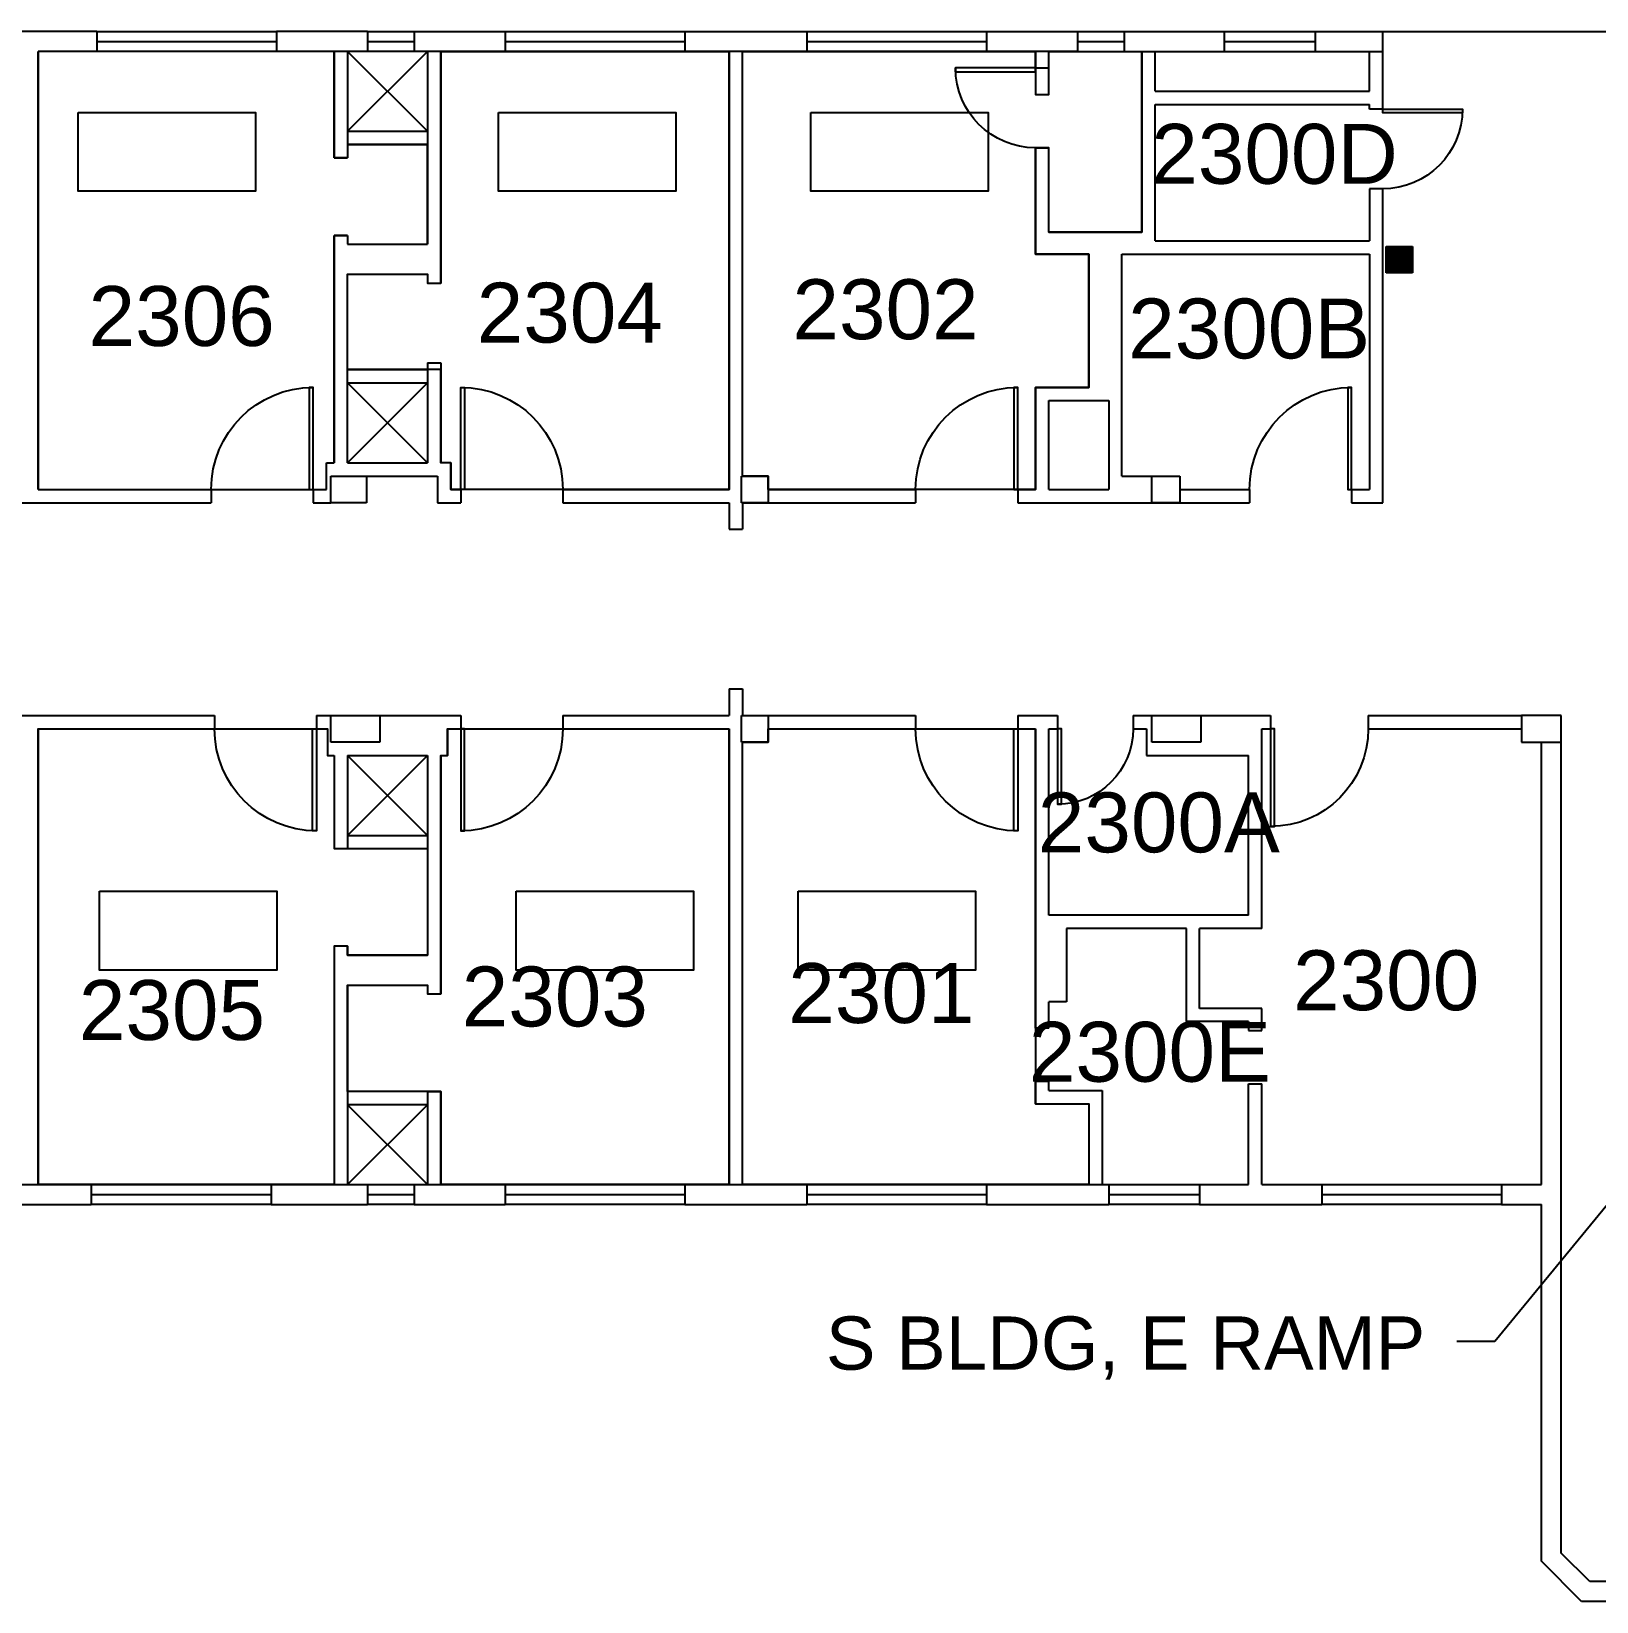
# Model space of a CAD drawing. Header units: inches. Extents: x -281 to 5521, y -151 to 3105.
# Drawn here: x 2187 to 2892, y 120 to 828 of the extents above; entities that cross this region are included whole.
import ezdxf

# ---------------------------------------------------------------- set-up
doc = ezdxf.new("R2010")
doc.units = ezdxf.units.IN
doc.header["$LTSCALE"] = 48
doc.header["$MEASUREMENT"] = 0
doc.layers.get('0').update_dxf_attribs({"linetype": 'CONTINUOUS'})
for name, color, linetype in [('A-ANNO-RNUM', 4, 'CONTINUOUS'), ('A-ANNO-TEXT-IDEN', 4, 'CONTINUOUS'), ('A-DOOR', 2, 'CONTINUOUS'), ('A-FLOR-PFIX', 2, 'CONTINUOUS'), ('A-GLAZ', 2, 'CONTINUOUS'), ('A-GLAZ-SILL', 1, 'CONTINUOUS'), ('A-WALL-FULL', 6, 'CONTINUOUS'), ('S-COLS', 5, 'CONTINUOUS'), ('X-MEDGAS', 5, 'CONTINUOUS')]:
    doc.layers.add(name, color=color, linetype=linetype)
doc.styles.add('ARIAL', font='arial.ttf')
doc.styles.get("Standard").update_dxf_attribs({"font": 'SIMPLEX.SHX'})
doc.dimstyles.new('DIM1-4', dxfattribs={"dimscale": 48, "dimtxt": 0.09375, "dimasz": 0.125, "dimexe": 0.125, "dimexo": 0.09375, "dimgap": 0.046875, "dimtad": 1, "dimdec": 4, "dimzin": 7, "dimdsep": 46, "dimlunit": 4, "dimtxsty": 'Standard', "dimblk": 'TICK', "dimcen": 2.25, "dimdle": 1.5, "dimadec": 0, "dimazin": 0, "dimtfac": 1, "dimtdec": 4, "dimtix": 1, "dimtofl": 0, "dimtmove": 2, "dimatfit": 3, "dimldrblk": 'TICK', "dimfxl": 1, "dimtolj": 1, "dimtzin": 0, "dimarcsym": 0})

# ---------------------------------------------------------------- blocks, each defined once
blk = doc.blocks.new('FIREPULL')
at = {"layer": 'X-MEDGAS'}
for p, q in [((-5.91, 0), (-5.91, 11.81)), ((-5.91, 11.81), (5.91, 11.81)), ((-5.9, 0), (-5.9, 11.81)), ((-5.87, 0), (-5.87, 11.81)), ((-5.84, 0), (-5.84, 11.81)), ((-5.81, 0), (-5.81, 11.81)), ((-5.78, 0), (-5.78, 11.81)), ((-5.75, 0), (-5.75, 11.81)), ((-5.72, 0), (-5.72, 11.81)), ((-5.69, 0), (-5.69, 11.81)), ((-5.65, 0), (-5.65, 11.81)), ((-5.62, 0), (-5.62, 11.81)), ((-5.59, 0), (-5.59, 11.81)), ((-5.56, 0), (-5.56, 11.81)), ((-5.53, 0), (-5.53, 11.81)), ((-5.5, 0), (-5.5, 11.81)), ((-5.47, 0), (-5.47, 11.81)), ((-5.44, 0), (-5.44, 11.81)), ((-5.4, 0), (-5.4, 11.81)), ((-5.37, 0), (-5.37, 11.81)), ((-5.34, 0), (-5.34, 11.81)), ((-5.31, 0), (-5.31, 11.81)), ((-5.28, 0), (-5.28, 11.81)), ((-5.25, 0), (-5.25, 11.81)), ((-5.22, 0), (-5.22, 11.81)), ((-5.19, 0), (-5.19, 11.81)), ((-5.15, 0), (-5.15, 11.81)), ((-5.12, 0), (-5.12, 11.81)), ((-5.09, 0), (-5.09, 11.81)), ((-5.06, 0), (-5.06, 11.81)), ((-5.03, 0), (-5.03, 11.81)), ((-5, 0), (-5, 11.81)), ((-4.97, 0), (-4.97, 11.81)), ((-4.94, 0), (-4.94, 11.81)), ((-4.9, 0), (-4.9, 11.81)), ((-4.87, 0), (-4.87, 11.81)), ((-4.84, 0), (-4.84, 11.81)), ((-4.81, 0), (-4.81, 11.81)), ((-4.78, 0), (-4.78, 11.81)), ((-4.75, 0), (-4.75, 11.81)), ((-4.72, 0), (-4.72, 11.81)), ((-4.69, 0), (-4.69, 11.81)), ((-4.65, 0), (-4.65, 11.81)), ((-4.62, 0), (-4.62, 11.81)), ((-4.59, 0), (-4.59, 11.81)), ((-4.56, 0), (-4.56, 11.81)), ((-4.53, 0), (-4.53, 11.81)), ((-4.5, 0), (-4.5, 11.81)), ((-4.47, 0), (-4.47, 11.81)), ((-4.44, 0), (-4.44, 11.81)), ((-4.4, 0), (-4.4, 11.81)), ((-4.37, 0), (-4.37, 11.81)), ((-4.34, 0), (-4.34, 11.81)), ((-4.31, 0), (-4.31, 11.81)), ((-4.28, 0), (-4.28, 11.81)), ((-4.25, 0), (-4.25, 11.81)), ((-4.22, 0), (-4.22, 11.81)), ((-4.19, 0), (-4.19, 11.81)), ((-4.15, 0), (-4.15, 11.81)), ((-4.12, 0), (-4.12, 11.81)), ((-4.09, 0), (-4.09, 11.81)), ((-4.06, 0), (-4.06, 11.81)), ((-4.03, 0), (-4.03, 11.81)), ((-4, 0), (-4, 11.81)), ((-3.97, 0), (-3.97, 11.81)), ((-3.94, 0), (-3.94, 11.81)), ((-3.9, 0), (-3.9, 11.81)), ((-3.87, 0), (-3.87, 11.81)), ((-3.84, 0), (-3.84, 11.81)), ((-3.81, 0), (-3.81, 11.81)), ((-3.78, 0), (-3.78, 11.81)), ((-3.75, 0), (-3.75, 11.81)), ((-3.72, 0), (-3.72, 11.81)), ((-3.69, 0), (-3.69, 11.81)), ((-3.65, 0), (-3.65, 11.81)), ((-3.62, 0), (-3.62, 11.81)), ((-3.59, 0), (-3.59, 11.81)), ((-3.56, 0), (-3.56, 11.81)), ((-3.53, 0), (-3.53, 11.81)), ((-3.5, 0), (-3.5, 11.81)), ((-3.47, 0), (-3.47, 11.81)), ((-3.44, 0), (-3.44, 11.81)), ((-3.4, 0), (-3.4, 11.81)), ((-3.37, 0), (-3.37, 11.81)), ((-3.34, 0), (-3.34, 11.81)), ((-3.31, 0), (-3.31, 11.81)), ((-3.28, 0), (-3.28, 11.81)), ((-3.25, 0), (-3.25, 11.81)), ((-3.22, 0), (-3.22, 11.81)), ((-3.19, 0), (-3.19, 11.81)), ((-3.15, 0), (-3.15, 11.81)), ((-3.12, 0), (-3.12, 11.81)), ((-3.09, 0), (-3.09, 11.81)), ((-3.06, 0), (-3.06, 11.81)), ((-3.03, 0), (-3.03, 11.81)), ((-3, 0), (-3, 11.81)), ((-2.97, 0), (-2.97, 11.81)), ((-2.94, 0), (-2.94, 11.81)), ((-2.9, 0), (-2.9, 11.81)), ((-2.87, 0), (-2.87, 11.81)), ((-2.84, 0), (-2.84, 11.81)), ((-2.81, 0), (-2.81, 11.81)), ((-2.78, 0), (-2.78, 11.81)), ((-2.75, 0), (-2.75, 11.81)), ((-2.72, 0), (-2.72, 11.81)), ((-2.69, 0), (-2.69, 11.81)), ((-2.65, 0), (-2.65, 11.81)), ((-2.62, 0), (-2.62, 11.81)), ((-2.59, 0), (-2.59, 11.81)), ((-2.56, 0), (-2.56, 11.81)), ((-2.53, 0), (-2.53, 11.81)), ((-2.5, 0), (-2.5, 11.81)), ((-2.47, 0), (-2.47, 11.81)), ((-2.44, 0), (-2.44, 11.81)), ((-2.4, 0), (-2.4, 11.81)), ((-2.37, 0), (-2.37, 11.81)), ((-2.34, 0), (-2.34, 11.81)), ((-2.31, 0), (-2.31, 11.81)), ((-2.28, 0), (-2.28, 11.81)), ((-2.25, 0), (-2.25, 11.81)), ((-2.22, 0), (-2.22, 11.81)), ((-2.19, 0), (-2.19, 11.81)), ((-2.15, 0), (-2.15, 11.81)), ((-2.12, 0), (-2.12, 11.81)), ((-2.09, 0), (-2.09, 11.81)), ((-2.06, 0), (-2.06, 11.81)), ((-2.03, 0), (-2.03, 11.81)), ((-2, 0), (-2, 11.81)), ((-1.97, 0), (-1.97, 11.81)), ((-1.94, 0), (-1.94, 11.81)), ((-1.9, 0), (-1.9, 11.81)), ((-1.87, 0), (-1.87, 11.81)), ((-1.84, 0), (-1.84, 11.81)), ((-1.81, 0), (-1.81, 11.81)), ((-1.78, 0), (-1.78, 11.81)), ((-1.75, 0), (-1.75, 11.81)), ((-1.72, 0), (-1.72, 11.81)), ((-1.69, 0), (-1.69, 11.81)), ((-1.65, 0), (-1.65, 11.81)), ((-1.62, 0), (-1.62, 11.81)), ((-1.59, 0), (-1.59, 11.81)), ((-1.56, 0), (-1.56, 11.81)), ((-1.53, 0), (-1.53, 11.81)), ((-1.5, 0), (-1.5, 11.81)), ((-1.47, 0), (-1.47, 11.81)), ((-1.44, 0), (-1.44, 11.81)), ((-1.4, 0), (-1.4, 11.81)), ((-1.37, 0), (-1.37, 11.81)), ((-1.34, 0), (-1.34, 11.81)), ((-1.31, 0), (-1.31, 11.81)), ((-1.28, 0), (-1.28, 11.81)), ((-1.25, 0), (-1.25, 11.81)), ((-1.22, 0), (-1.22, 11.81)), ((-1.19, 0), (-1.19, 11.81)), ((-1.15, 0), (-1.15, 11.81)), ((-1.12, 0), (-1.12, 11.81)), ((-1.09, 0), (-1.09, 11.81)), ((-1.06, 0), (-1.06, 11.81)), ((-1.03, 0), (-1.03, 11.81)), ((-1, 0), (-1, 11.81)), ((-0.97, 0), (-0.97, 11.81)), ((-0.94, 0), (-0.94, 11.81)), ((-0.9, 0), (-0.9, 11.81)), ((-0.87, 0), (-0.87, 11.81)), ((-0.84, 0), (-0.84, 11.81)), ((-0.81, 0), (-0.81, 11.81)), ((-0.78, 0), (-0.78, 11.81)), ((-0.75, 0), (-0.75, 11.81)), ((-0.72, 0), (-0.72, 11.81)), ((-0.69, 0), (-0.69, 11.81)), ((-0.65, 0), (-0.65, 11.81)), ((-0.62, 0), (-0.62, 11.81)), ((-0.59, 0), (-0.59, 11.81)), ((-0.56, 0), (-0.56, 11.81)), ((-0.53, 0), (-0.53, 11.81)), ((-0.5, 0), (-0.5, 11.81)), ((-0.47, 0), (-0.47, 11.81)), ((-0.44, 0), (-0.44, 11.81)), ((-0.4, 0), (-0.4, 11.81)), ((-0.37, 0), (-0.37, 11.81)), ((-0.34, 0), (-0.34, 11.81)), ((-0.31, 0), (-0.31, 11.81)), ((-0.28, 0), (-0.28, 11.81)), ((-0.25, 0), (-0.25, 11.81)), ((-0.22, 0), (-0.22, 11.81)), ((-0.19, 0), (-0.19, 11.81)), ((-0.15, 0), (-0.15, 11.81)), ((-0.12, 0), (-0.12, 11.81)), ((-0.09, 0), (-0.09, 11.81)), ((-0.06, 0), (-0.06, 11.81)), ((-0.03, 0), (-0.03, 11.81)), ((0, 0), (0, 11.81)), ((0.03, 0), (0.03, 11.81)), ((0.06, 0), (0.06, 11.81)), ((0.1, 0), (0.1, 11.81)), ((0.13, 0), (0.13, 11.81)), ((0.16, 0), (0.16, 11.81)), ((0.19, 0), (0.19, 11.81)), ((0.22, 0), (0.22, 11.81)), ((0.25, 0), (0.25, 11.81)), ((0.28, 0), (0.28, 11.81)), ((0.31, 0), (0.31, 11.81)), ((0.35, 0), (0.35, 11.81)), ((0.38, 0), (0.38, 11.81)), ((0.41, 0), (0.41, 11.81)), ((0.44, 0), (0.44, 11.81)), ((0.47, 0), (0.47, 11.81)), ((0.5, 0), (0.5, 11.81)), ((0.53, 0), (0.53, 11.81)), ((0.56, 0), (0.56, 11.81)), ((0.6, 0), (0.6, 11.81)), ((0.63, 0), (0.63, 11.81)), ((0.66, 0), (0.66, 11.81)), ((0.69, 0), (0.69, 11.81)), ((0.72, 0), (0.72, 11.81)), ((0.75, 0), (0.75, 11.81)), ((0.78, 0), (0.78, 11.81)), ((0.81, 0), (0.81, 11.81)), ((0.85, 0), (0.85, 11.81)), ((0.88, 0), (0.88, 11.81)), ((0.91, 0), (0.91, 11.81)), ((0.94, 0), (0.94, 11.81)), ((0.97, 0), (0.97, 11.81)), ((1, 0), (1, 11.81)), ((1.03, 0), (1.03, 11.81)), ((1.06, 0), (1.06, 11.81)), ((1.1, 0), (1.1, 11.81)), ((1.13, 0), (1.13, 11.81)), ((1.16, 0), (1.16, 11.81)), ((1.19, 0), (1.19, 11.81)), ((1.22, 0), (1.22, 11.81)), ((1.25, 0), (1.25, 11.81)), ((1.28, 0), (1.28, 11.81)), ((1.31, 0), (1.31, 11.81)), ((1.35, 0), (1.35, 11.81)), ((1.38, 0), (1.38, 11.81)), ((1.41, 0), (1.41, 11.81)), ((1.44, 0), (1.44, 11.81)), ((1.47, 0), (1.47, 11.81)), ((1.5, 0), (1.5, 11.81)), ((1.53, 0), (1.53, 11.81)), ((1.56, 0), (1.56, 11.81)), ((1.6, 0), (1.6, 11.81)), ((1.63, 0), (1.63, 11.81)), ((1.66, 0), (1.66, 11.81)), ((1.69, 0), (1.69, 11.81)), ((1.72, 0), (1.72, 11.81)), ((1.75, 0), (1.75, 11.81)), ((1.78, 0), (1.78, 11.81)), ((1.81, 0), (1.81, 11.81)), ((1.85, 0), (1.85, 11.81)), ((1.88, 0), (1.88, 11.81)), ((1.91, 0), (1.91, 11.81)), ((1.94, 0), (1.94, 11.81)), ((1.97, 0), (1.97, 11.81)), ((2, 0), (2, 11.81)), ((2.03, 0), (2.03, 11.81)), ((2.06, 0), (2.06, 11.81)), ((2.1, 0), (2.1, 11.81)), ((2.13, 0), (2.13, 11.81)), ((2.16, 0), (2.16, 11.81)), ((2.19, 0), (2.19, 11.81)), ((2.22, 0), (2.22, 11.81)), ((2.25, 0), (2.25, 11.81)), ((2.28, 0), (2.28, 11.81)), ((2.31, 0), (2.31, 11.81)), ((2.35, 0), (2.35, 11.81)), ((2.38, 0), (2.38, 11.81)), ((2.41, 0), (2.41, 11.81)), ((2.44, 0), (2.44, 11.81)), ((2.47, 0), (2.47, 11.81)), ((2.5, 0), (2.5, 11.81)), ((2.53, 0), (2.53, 11.81)), ((2.56, 0), (2.56, 11.81)), ((2.6, 0), (2.6, 11.81)), ((2.63, 0), (2.63, 11.81)), ((2.66, 0), (2.66, 11.81)), ((2.69, 0), (2.69, 11.81)), ((2.72, 0), (2.72, 11.81)), ((2.75, 0), (2.75, 11.81)), ((2.78, 0), (2.78, 11.81)), ((2.81, 0), (2.81, 11.81)), ((2.85, 0), (2.85, 11.81)), ((2.88, 0), (2.88, 11.81)), ((2.91, 0), (2.91, 11.81)), ((2.94, 0), (2.94, 11.81)), ((2.97, 0), (2.97, 11.81)), ((3, 0), (3, 11.81)), ((3.03, 0), (3.03, 11.81)), ((3.06, 0), (3.06, 11.81)), ((3.1, 0), (3.1, 11.81)), ((3.13, 0), (3.13, 11.81)), ((3.16, 0), (3.16, 11.81)), ((3.19, 0), (3.19, 11.81)), ((3.22, 0), (3.22, 11.81)), ((3.25, 0), (3.25, 11.81)), ((3.28, 0), (3.28, 11.81)), ((3.31, 0), (3.31, 11.81)), ((3.35, 0), (3.35, 11.81)), ((3.38, 0), (3.38, 11.81)), ((3.41, 0), (3.41, 11.81)), ((3.44, 0), (3.44, 11.81)), ((3.47, 0), (3.47, 11.81)), ((3.5, 0), (3.5, 11.81)), ((3.53, 0), (3.53, 11.81)), ((3.56, 0), (3.56, 11.81)), ((3.6, 0), (3.6, 11.81)), ((3.63, 0), (3.63, 11.81)), ((3.66, 0), (3.66, 11.81)), ((3.69, 0), (3.69, 11.81)), ((3.72, 0), (3.72, 11.81)), ((3.75, 0), (3.75, 11.81)), ((3.78, 0), (3.78, 11.81)), ((3.81, 0), (3.81, 11.81)), ((3.85, 0), (3.85, 11.81)), ((3.88, 0), (3.88, 11.81)), ((3.91, 0), (3.91, 11.81)), ((3.94, 0), (3.94, 11.81)), ((3.97, 0), (3.97, 11.81)), ((4, 0), (4, 11.81)), ((4.03, 0), (4.03, 11.81)), ((4.06, 0), (4.06, 11.81)), ((4.1, 0), (4.1, 11.81)), ((4.13, 0), (4.13, 11.81)), ((4.16, 0), (4.16, 11.81)), ((4.19, 0), (4.19, 11.81)), ((4.22, 0), (4.22, 11.81)), ((4.25, 0), (4.25, 11.81)), ((4.28, 0), (4.28, 11.81)), ((4.31, 0), (4.31, 11.81)), ((4.35, 0), (4.35, 11.81)), ((4.38, 0), (4.38, 11.81)), ((4.41, 0), (4.41, 11.81)), ((4.44, 0), (4.44, 11.81)), ((4.47, 0), (4.47, 11.81)), ((4.5, 0), (4.5, 11.81)), ((4.53, 0), (4.53, 11.81)), ((4.56, 0), (4.56, 11.81)), ((4.6, 0), (4.6, 11.81)), ((4.63, 0), (4.63, 11.81)), ((4.66, 0), (4.66, 11.81)), ((4.69, 0), (4.69, 11.81)), ((4.72, 0), (4.72, 11.81)), ((4.75, 0), (4.75, 11.81)), ((4.78, 0), (4.78, 11.81)), ((4.81, 0), (4.81, 11.81)), ((4.85, 0), (4.85, 11.81)), ((4.88, 0), (4.88, 11.81)), ((4.91, 0), (4.91, 11.81)), ((4.94, 0), (4.94, 11.81)), ((4.97, 0), (4.97, 11.81)), ((5, 0), (5, 11.81)), ((5.03, 0), (5.03, 11.81)), ((5.06, 0), (5.06, 11.81)), ((5.1, 0), (5.1, 11.81)), ((5.13, 0), (5.13, 11.81)), ((5.16, 0), (5.16, 11.81)), ((5.19, 0), (5.19, 11.81)), ((5.22, 0), (5.22, 11.81)), ((5.25, 0), (5.25, 11.81)), ((5.28, 0), (5.28, 11.81)), ((5.31, 0), (5.31, 11.81)), ((5.35, 0), (5.35, 11.81)), ((5.38, 0), (5.38, 11.81)), ((5.41, 0), (5.41, 11.81)), ((5.44, 0), (5.44, 11.81)), ((5.47, 0), (5.47, 11.81)), ((5.5, 0), (5.5, 11.81)), ((5.53, 0), (5.53, 11.81)), ((5.56, 0), (5.56, 11.81)), ((5.6, 0), (5.6, 11.81)), ((5.63, 0), (5.63, 11.81)), ((5.66, 0), (5.66, 11.81)), ((5.69, 0), (5.69, 11.81)), ((5.72, 0), (5.72, 11.81)), ((5.75, 0), (5.75, 11.81)), ((5.78, 0), (5.78, 11.81)), ((5.81, 0), (5.81, 11.81)), ((5.85, 0), (5.85, 11.81)), ((5.88, 0), (5.88, 11.81)), ((5.91, 11.81), (5.91, 0)), ((5.91, 0), (-5.91, 0))]:
    blk.add_line(p, q, dxfattribs=at)
blk = doc.blocks.new('*U169')
for p, q in [((0, 0), (0, 0)), ((44, 0), (44, 0))]:
    blk.add_line(p, q)
blk.add_lwpolyline([(0, 0), (0, 44), (1.75, 44), (1.75, 0)], close=True)
blk.add_arc((0, 0), 44, 0, 90)
blk = doc.blocks.new('*U170')
for p, q in [((0, 0), (0, 0)), ((-46, 0), (-46, 0))]:
    blk.add_line(p, q)
blk.add_lwpolyline([(0, 0), (0, -46), (-1.75, -46), (-1.75, 0)], close=True)
blk.add_arc((0, 0), 46, 180, 270)
blk = doc.blocks.new('*U171')
for p, q in [((0, 0), (0, 0)), ((34, 0), (34, 0))]:
    blk.add_line(p, q)
blk.add_lwpolyline([(0, 0), (0, 34), (1.75, 34), (1.75, 0)], close=True)
blk.add_arc((0, 0), 34, 0, 90)
blk = doc.blocks.new('*U172')
for p, q in [((0, 0), (0, 0)), ((-46, 0), (-46, 0))]:
    blk.add_line(p, q)
blk.add_lwpolyline([(0, 0), (0, 46), (-1.75, 46), (-1.75, 0)], close=True)
blk.add_arc((0, 0), 46, 90, 180)
blk = doc.blocks.new('*U173')
for p, q in [((0, 0), (0, 0)), ((-46, 0), (-46, 0))]:
    blk.add_line(p, q)
blk.add_lwpolyline([(0, 0), (0, -46), (-1.75, -46), (-1.75, 0)], close=True)
blk.add_arc((0, 0), 46, 180, 270)
blk = doc.blocks.new('*U156')
for p, q in [((0, 0), (0, 0)), ((46, 0), (46, 0))]:
    blk.add_line(p, q)
blk.add_lwpolyline([(0, 0), (0, 46), (1.75, 46), (1.75, 0)], close=True)
blk.add_arc((0, 0), 46, 0, 90)
blk = doc.blocks.new('*U174')
for p, q in [((0, 0), (0, 0)), ((-46, 0), (-46, 0))]:
    blk.add_line(p, q)
blk.add_lwpolyline([(0, 0), (0, 46), (-1.75, 46), (-1.75, 0)], close=True)
blk.add_arc((0, 0), 46, 90, 180)
blk = doc.blocks.new('*U175')
for p, q in [((0, 0), (0, 0)), ((46, 0), (46, 0))]:
    blk.add_line(p, q)
blk.add_lwpolyline([(0, 0), (0, -46), (1.75, -46), (1.75, 0)], close=True)
blk.add_arc((0, 0), 46, 270, 0)
blk = doc.blocks.new('*U177')
for p, q in [((0, 0), (0, 0)), ((36, 0), (36, 0))]:
    blk.add_line(p, q)
blk.add_lwpolyline([(0, 0), (0, 36), (1.75, 36), (1.75, 0)], close=True)
blk.add_arc((0, 0), 36, 0, 90)
blk = doc.blocks.new('*U163')
for p, q in [((0, 0), (0, 0)), ((36, 0), (36, 0))]:
    blk.add_line(p, q)
blk.add_lwpolyline([(0, 0), (0, -36), (1.75, -36), (1.75, 0)], close=True)
blk.add_arc((0, 0), 36, 270, 0)
blk = doc.blocks.new('TICK')
at = {"linetype": 'Continuous'}
blk.add_line((0.988, 0), (-0.988, 0), dxfattribs=at)
at = {"color": 11}
blk.add_line((-0.223, -0.223), (0.223, 0.223), dxfattribs=at)

msp = doc.modelspace()

# ---------------------------------------------------------------- linework, layer by layer
at = {"layer": 'A-FLOR-PFIX'}
for p, q in [((2329.5, 819), (2365.5, 783)), ((2365.5, 819), (2329.5, 783)), ((2329.5, 783), (2365.5, 783)), ((2329.5, 777), (2365.5, 777)), ((2329.5, 675.5), (2365.5, 675.5)), ((2329.5, 669.5), (2365.5, 669.5)), ((2329.5, 669.5), (2365.5, 633.5)), ((2365.5, 669.5), (2329.5, 633.5)), ((2329.5, 501.5), (2365.5, 465.5)), ((2365.5, 501.5), (2329.5, 465.5)), ((2329.5, 465.5), (2365.5, 465.5)), ((2329.5, 459.5), (2365.5, 459.5)), ((2365.5, 350), (2329.5, 350)), ((2365.5, 344), (2329.5, 344)), ((2365.5, 344), (2329.5, 308)), ((2329.5, 344), (2365.5, 308))]:
    msp.add_line(p, q, dxfattribs=at)
at = {"layer": 'A-GLAZ'}
for p, q in [((2216.5, 823.5), (2297.5, 823.5)), ((2338.5, 823.5), (2359.5, 823.5)), ((2400.5, 823.5), (2481.5, 823.5)), ((2536.5, 823.5), (2617.5, 823.5)), ((2658.5, 823.5), (2679.5, 823.5)), ((2724.5, 823.5), (2765.5, 823.5)), ((2214, 303.5), (2295, 303.5)), ((2338.5, 303.5), (2359.5, 303.5)), ((2400.5, 303.5), (2481.5, 303.5)), ((2536.5, 303.5), (2617.5, 303.5)), ((2672.5, 303.5), (2713.5, 303.5)), ((2768.5, 303.5), (2849.5, 303.5))]:
    msp.add_line(p, q, dxfattribs=at)
at = {"layer": 'A-GLAZ-SILL'}
for p, q in [((2216.5, 828), (2297.5, 828)), ((2338.5, 828), (2359.5, 828)), ((2400.5, 828), (2481.5, 828)), ((2536.5, 828), (2617.5, 828)), ((2658.5, 828), (2679.5, 828)), ((2724.5, 828), (2765.5, 828)), ((2297.5, 819), (2216.5, 819)), ((2359.5, 819), (2338.5, 819)), ((2481.5, 819), (2400.5, 819)), ((2617.5, 819), (2536.5, 819)), ((2658.5, 819), (2679.5, 819)), ((2724.5, 819), (2765.5, 819)), ((2214, 308), (2295, 308)), ((2338.5, 308), (2359.5, 308)), ((2400.5, 308), (2481.5, 308)), ((2536.5, 308), (2617.5, 308)), ((2672.5, 308), (2713.5, 308)), ((2768.5, 308), (2849.5, 308)), ((2295, 299), (2214, 299)), ((2359.5, 299), (2338.5, 299)), ((2481.5, 299), (2400.5, 299)), ((2617.5, 299), (2536.5, 299)), ((2713.5, 299), (2672.5, 299)), ((2849.5, 299), (2768.5, 299))]:
    msp.add_line(p, q, dxfattribs=at)
at = {"layer": 'A-WALL-FULL'}
for p, q in [((2216.5, 828), (2161.5, 828)), ((2216.5, 828), (2216.5, 819)), ((2297.5, 828), (2297.5, 819)), ((2338.5, 828), (2297.5, 828)), ((2338.5, 828), (2338.5, 819)), ((2359.5, 828), (2359.5, 819)), ((2359.5, 828), (2400.5, 828)), ((2400.5, 828), (2400.5, 819)), ((2481.5, 828), (2481.5, 819)), ((2481.5, 828), (2536.5, 828)), ((2536.5, 828), (2536.5, 819)), ((2617.5, 828), (2617.5, 819)), ((2617.5, 828), (2658.5, 828)), ((2658.5, 828), (2658.5, 819)), ((2679.5, 828), (2724.5, 828)), ((2679.5, 828), (2679.5, 819)), ((2724.5, 828), (2724.5, 819)), ((2765.5, 828), (2765.5, 819)), ((2765.5, 828), (3191.5, 828)), ((2796, 793), (2796, 828)), ((2216.5, 819), (2190, 819)), ((2190, 621.5), (2190, 819)), ((2338.5, 819), (2297.5, 819)), ((2323.5, 819), (2323.5, 771)), ((2329.5, 819), (2329.5, 771)), ((2400.5, 819), (2359.5, 819)), ((2365.5, 819), (2365.5, 732)), ((2371.5, 819), (2371.5, 714.5)), ((2536.5, 819), (2481.5, 819)), ((2501.5, 621.5), (2501.5, 819)), ((2507.5, 627.5), (2507.5, 819)), ((2658.5, 819), (2617.5, 819)), ((2639.5, 811.5), (2639.5, 819)), ((2645.5, 811.5), (2645.5, 819)), ((2679.5, 819), (2724.5, 819)), ((2687.5, 737.5), (2687.5, 819)), ((2693.5, 801), (2693.5, 819)), ((2765.5, 819), (2796, 819)), ((2790, 801), (2790, 819)), ((2639.5, 811.5), (2645.5, 811.5)), ((2693.5, 801), (2790, 801)), ((2693.5, 733.5), (2693.5, 795)), ((2693.5, 795), (2790, 795)), ((2790, 793), (2790, 795)), ((2796, 793), (2790, 793)), ((2639.5, 727.5), (2639.5, 775.5)), ((2639.5, 775.5), (2645.5, 775.5)), ((2645.5, 737.5), (2645.5, 775.5)), ((2323.5, 771), (2329.5, 771)), ((2796, 757), (2790, 757)), ((2790, 757), (2790, 733.5)), ((2796, 615.5), (2796, 757)), ((2645.5, 737.5), (2687.5, 737.5)), ((2323.5, 736), (2323.5, 633.5)), ((2329.5, 736), (2323.5, 736)), ((2329.5, 736), (2329.5, 732)), ((2329.5, 732), (2365.5, 732)), ((2693.5, 733.5), (2790, 733.5)), ((2663.5, 727.5), (2639.5, 727.5)), ((2663.5, 667.5), (2663.5, 727.5)), ((2678.5, 627.5), (2678.5, 727.5)), ((2678.5, 727.5), (2790, 727.5)), ((2790, 727.5), (2790, 621.5)), ((2329.5, 633.5), (2329.5, 718.5)), ((2329.5, 718.5), (2365.5, 718.5)), ((2365.5, 718.5), (2365.5, 714.5)), ((2365.5, 714.5), (2371.5, 714.5)), ((2365.5, 678.5), (2365.5, 633.5)), ((2365.5, 678.5), (2371.5, 678.5)), ((2371.5, 678.5), (2371.5, 633.5)), ((2639.5, 621.5), (2639.5, 667.5)), ((2639.5, 667.5), (2663.5, 667.5)), ((2645.5, 621.5), (2645.5, 661.5)), ((2645.5, 661.5), (2672.5, 661.5)), ((2672.5, 661.5), (2672.5, 621.5)), ((2320, 633.5), (2323.5, 633.5)), ((2320, 621.5), (2320, 633.5)), ((2329.5, 633.5), (2365.5, 633.5)), ((2376, 633.5), (2371.5, 633.5)), ((2376, 633.5), (2376, 621.5)), ((2338, 627.5), (2370, 627.5)), ((2370, 627.5), (2370, 615.5)), ((2678.5, 627.5), (2704.5, 627.5)), ((2704.5, 627.5), (2704.5, 615.5)), ((2190, 621.5), (2268, 621.5)), ((2268, 621.5), (2268, 615.5)), ((2314, 621.5), (2314, 615.5)), ((2314, 621.5), (2320, 621.5)), ((2376, 621.5), (2380.5, 621.5)), ((2380.5, 621.5), (2380.5, 615.5)), ((2426.5, 621.5), (2426.5, 615.5)), ((2426.5, 621.5), (2501.5, 621.5)), ((2519, 621.5), (2585.5, 621.5)), ((2585.5, 621.5), (2585.5, 615.5)), ((2631.5, 621.5), (2631.5, 615.5)), ((2631.5, 621.5), (2639.5, 621.5)), ((2645.5, 621.5), (2672.5, 621.5)), ((2704.5, 621.5), (2736, 621.5)), ((2736, 621.5), (2736, 615.5)), ((2782, 621.5), (2782, 615.5)), ((2782, 621.5), (2790, 621.5)), ((2175, 615.5), (2268, 615.5)), ((2314, 615.5), (2322, 615.5)), ((2370, 615.5), (2380.5, 615.5)), ((2426.5, 615.5), (2501.5, 615.5)), ((2501.5, 615.5), (2501.5, 603.5)), ((2507.5, 615.5), (2507.5, 603.5)), ((2507.5, 615.5), (2585.5, 615.5)), ((2631.5, 615.5), (2736, 615.5)), ((2782, 615.5), (2796, 615.5)), ((2501.5, 603.5), (2507.5, 603.5)), ((2501.5, 531.5), (2507.5, 531.5)), ((2501.5, 531.5), (2501.5, 519.5)), ((2507.5, 531.5), (2507.5, 519.5)), ((2105.5, 519.5), (2269.5, 519.5)), ((2269.5, 519.5), (2269.5, 513.5)), ((2315.5, 519.5), (2315.5, 513.5)), ((2315.5, 519.5), (2380.5, 519.5)), ((2380.5, 519.5), (2380.5, 513.5)), ((2426.5, 519.5), (2426.5, 513.5)), ((2426.5, 519.5), (2501.5, 519.5)), ((2507.5, 519.5), (2585.5, 519.5)), ((2585.5, 519.5), (2585.5, 513.5)), ((2631.5, 519.5), (2631.5, 513.5)), ((2631.5, 519.5), (2649.5, 519.5)), ((2649.5, 519.5), (2649.5, 513.5)), ((2683.5, 519.5), (2683.5, 513.5)), ((2683.5, 519.5), (2745.5, 519.5)), ((2745.5, 519.5), (2745.5, 513.5)), ((2789.5, 519.5), (2789.5, 513.5)), ((2789.5, 519.5), (2858.5, 519.5)), ((2876.5, 141.89), (2876.5, 519.5)), ((2190, 513.5), (2190, 308)), ((2190, 513.5), (2269.5, 513.5)), ((2315.5, 513.5), (2320.5, 513.5)), ((2320.5, 513.5), (2320.5, 501.5)), ((2374.5, 513.5), (2374.5, 501.5)), ((2374.5, 513.5), (2380.5, 513.5)), ((2426.5, 513.5), (2501.5, 513.5)), ((2501.5, 308), (2501.5, 513.5)), ((2519, 513.5), (2585.5, 513.5)), ((2631.5, 513.5), (2639.5, 513.5)), ((2639.5, 378.5), (2639.5, 513.5)), ((2645.5, 429.5), (2645.5, 513.5)), ((2645.5, 513.5), (2649.5, 513.5)), ((2683.5, 513.5), (2689.5, 513.5)), ((2689.5, 513.5), (2689.5, 501.5)), ((2741.5, 423.5), (2741.5, 513.5)), ((2741.5, 513.5), (2745.5, 513.5)), ((2789.5, 513.5), (2858.5, 513.5)), ((2507.5, 308), (2507.5, 507.5)), ((2867.5, 308), (2867.5, 507.5)), ((2320.5, 501.5), (2323.5, 501.5)), ((2323.5, 501.5), (2323.5, 459.5)), ((2329.5, 501.5), (2329.5, 459.5)), ((2329.5, 501.5), (2365.5, 501.5)), ((2365.5, 501.5), (2365.5, 411.5)), ((2371.5, 501.5), (2371.5, 394)), ((2371.5, 501.5), (2374.5, 501.5)), ((2689.5, 501.5), (2735.5, 501.5)), ((2735.5, 429.5), (2735.5, 501.5)), ((2323.5, 459.5), (2329.5, 459.5)), ((2735.5, 429.5), (2645.5, 429.5)), ((2707.5, 423.5), (2653.5, 423.5)), ((2653.5, 423.5), (2653.5, 390.5)), ((2707.5, 381.5), (2707.5, 423.5)), ((2741.5, 423.5), (2713.5, 423.5)), ((2713.5, 387.5), (2713.5, 423.5)), ((2329.5, 415.5), (2323.5, 415.5)), ((2323.5, 415.5), (2323.5, 308)), ((2329.5, 415.5), (2329.5, 411.5)), ((2329.5, 411.5), (2365.5, 411.5)), ((2329.5, 398), (2365.5, 398)), ((2329.5, 398), (2329.5, 308)), ((2365.5, 398), (2365.5, 394)), ((2365.5, 394), (2371.5, 394)), ((2653.5, 390.5), (2645.5, 390.5)), ((2645.5, 378.5), (2645.5, 390.5)), ((2741.5, 387.5), (2713.5, 387.5)), ((2741.5, 377.5), (2741.5, 387.5)), ((2645.5, 378.5), (2639.5, 378.5)), ((2735.5, 381.5), (2707.5, 381.5)), ((2735.5, 381.5), (2735.5, 377.5)), ((2735.5, 377.5), (2741.5, 377.5)), ((2639.5, 344.5), (2639.5, 354.5)), ((2645.5, 354.5), (2639.5, 354.5)), ((2645.5, 350.5), (2645.5, 354.5)), ((2365.5, 350), (2371.5, 350)), ((2365.5, 350), (2365.5, 308)), ((2371.5, 350), (2371.5, 308)), ((2645.5, 350.5), (2669.5, 350.5)), ((2669.5, 350.5), (2669.5, 308)), ((2735.5, 308), (2735.5, 353.5)), ((2735.5, 353.5), (2741.5, 353.5)), ((2741.5, 308), (2741.5, 353.5)), ((2639.5, 344.5), (2663.5, 344.5)), ((2663.5, 344.5), (2663.5, 308)), ((2159, 308), (2214, 308)), ((2214, 308), (2214, 299)), ((2295, 308), (2295, 299)), ((2295, 308), (2338.5, 308)), ((2338.5, 308), (2338.5, 299)), ((2359.5, 308), (2359.5, 299)), ((2359.5, 308), (2400.5, 308)), ((2400.5, 308), (2400.5, 299)), ((2481.5, 308), (2481.5, 299)), ((2481.5, 308), (2536.5, 308)), ((2536.5, 308), (2536.5, 299)), ((2617.5, 308), (2617.5, 299)), ((2617.5, 308), (2672.5, 308)), ((2672.5, 308), (2672.5, 299)), ((2713.5, 308), (2713.5, 299)), ((2713.5, 308), (2735.5, 308)), ((2741.5, 308), (2768.5, 308)), ((2768.5, 308), (2768.5, 299)), ((2849.5, 308), (2849.5, 299)), ((2849.5, 308), (2867.5, 308)), ((2159, 299), (2214, 299)), ((2295, 299), (2338.5, 299)), ((2359.5, 299), (2400.5, 299)), ((2481.5, 299), (2536.5, 299)), ((2617.5, 299), (2672.5, 299)), ((2713.5, 299), (2768.5, 299)), ((2849.5, 299), (2867.5, 299)), ((2867.5, 138.18), (2867.5, 299)), ((2889.28, 129), (2876.5, 141.89)), ((2885.53, 120), (2867.5, 138.18)), ((3031.77, 129), (2889.28, 129)), ((3035.5, 120), (2885.53, 120))]:
    msp.add_line(p, q, dxfattribs=at)
at = {"layer": 'S-COLS'}
for p, q in [((2322, 627.5), (2338, 627.5)), ((2322, 615.5), (2322, 627.5)), ((2338, 627.5), (2338, 615.5)), ((2507, 627.5), (2519, 627.5)), ((2507, 615.5), (2507, 627.5)), ((2519, 627.5), (2519, 615.5)), ((2692, 627.5), (2704.5, 627.5)), ((2692, 615.5), (2692, 627.5)), ((2704.5, 627.5), (2704.5, 615.5)), ((2338, 615.5), (2322, 615.5)), ((2519, 615.5), (2507, 615.5)), ((2704.5, 615.5), (2692, 615.5)), ((2322, 519.5), (2344, 519.5)), ((2322, 507.5), (2322, 519.5)), ((2344, 519.5), (2344, 507.5)), ((2507, 519.5), (2519, 519.5)), ((2507, 507.5), (2507, 519.5)), ((2519, 519.5), (2519, 507.5)), ((2692, 519.5), (2714, 519.5)), ((2692, 507.5), (2692, 519.5)), ((2714, 519.5), (2714, 507.5)), ((2876.5, 519.5), (2858.5, 519.5)), ((2858.5, 519.5), (2858.5, 507.5)), ((2876.5, 507.5), (2876.5, 519.5)), ((2344, 507.5), (2322, 507.5)), ((2519, 507.5), (2507, 507.5)), ((2714, 507.5), (2692, 507.5)), ((2858.5, 507.5), (2876.5, 507.5))]:
    msp.add_line(p, q, dxfattribs=at)
at = {"layer": 'X-MEDGAS'}
for p, q in [((2190, 819), (2190, 621.5)), ((2323.5, 819), (2190, 819)), ((2323.5, 771), (2323.5, 819)), ((2365.5, 777), (2329.5, 777)), ((2329.5, 777), (2329.5, 771)), ((2365.5, 732), (2365.5, 777)), ((2329.5, 771), (2323.5, 771)), ((2323.5, 633.5), (2323.5, 736)), ((2323.5, 736), (2329.5, 736)), ((2329.5, 736), (2329.5, 732)), ((2329.5, 732), (2365.5, 732)), ((2320, 621.5), (2320, 633.5)), ((2320, 633.5), (2323.5, 633.5)), ((2190, 621.5), (2320, 621.5))]:
    msp.add_line(p, q, dxfattribs=at)
for points in [[(2501.5, 819), (2501.5, 621.5), (2376, 621.5), (2376, 633.5), (2371.5, 633.5), (2371.5, 675.5), (2329.5, 675.5), (2329.5, 718.5), (2365.5, 718.5), (2365.5, 714.5), (2371.5, 714.5), (2371.5, 819)], [(2687.5, 819), (2687.5, 737.5), (2645.5, 737.5), (2645.5, 775.5), (2639.5, 775.5), (2639.5, 727.5), (2663.5, 727.5), (2663.5, 667.5), (2639.5, 667.5), (2639.5, 621.5), (2519, 621.5), (2519, 627.5), (2507.5, 627.5), (2507.5, 819), (2639.5, 819), (2639.5, 799.5), (2645.5, 799.5), (2645.5, 819)], [(2208.06, 791.5), (2287.98, 791.5), (2287.98, 755.89), (2208.06, 755.89)], [(2397.46, 791.5), (2477.38, 791.5), (2477.38, 755.89), (2397.46, 755.89)], [(2538.28, 791.5), (2618.2, 791.5), (2618.2, 755.89), (2538.28, 755.89)], [(2323.5, 501.5), (2323.5, 459.5), (2365.5, 459.5), (2365.5, 411.5), (2329.5, 411.5), (2329.5, 415.5), (2323.5, 415.5), (2323.5, 308), (2190, 308), (2190, 513.5), (2320.5, 513.5), (2320.5, 501.5)], [(2501.5, 513.5), (2501.5, 308), (2371.5, 308), (2371.5, 350), (2329.5, 350), (2329.5, 398), (2365.5, 398), (2365.5, 394), (2371.5, 394), (2371.5, 501.5), (2374.5, 501.5), (2374.5, 513.5)], [(2639.5, 513.5), (2639.5, 344.5), (2663.5, 344.5), (2663.5, 308), (2507.5, 308), (2507.5, 507.5), (2519, 507.5), (2519, 513.5)], [(2217.72, 440.29), (2297.64, 440.29), (2297.64, 404.69), (2217.72, 404.69)], [(2405.44, 440.29), (2485.36, 440.29), (2485.36, 404.69), (2405.44, 404.69)], [(2532.51, 440.29), (2612.42, 440.29), (2612.42, 404.69), (2532.51, 404.69)]]:
    msp.add_lwpolyline(points, close=True, dxfattribs=at)

# ---------------------------------------------------------------- block references
at = {"layer": 'A-DOOR', "xscale": -1}
for name, p, rotation in [('*U177', (2639.5, 811.5), 90), ('*U163', (2796, 793), 90), ('*U173', (2314, 621.5), 179.9999999999999), ('*U175', (2380.5, 621.5), 179.9999999999999), ('*U173', (2631.5, 621.5), 179.9999999999999), ('*U170', (2782, 621.5), 179.9999999999999), ('*U174', (2315.5, 513.5), 179.9999999999999), ('*U156', (2380.5, 513.5), 179.9999999999999), ('*U172', (2631.5, 513.5), 179.9999999999999), ('*U171', (2649.5, 513.5), 179.9999999999999), ('*U169', (2745.5, 513.5), 179.9999999999999)]:
    msp.add_blockref(name, p, dxfattribs=dict(at, rotation=rotation))
at = {"layer": 'X-MEDGAS'}
msp.add_blockref('FIREPULL', (2803.49, 719.16), dxfattribs=at)

# ---------------------------------------------------------------- texts
at = {"layer": 'A-ANNO-RNUM', "style": 'ARIAL'}
for s, p in [('2300D', (2691.69, 759.29)), ('2304', (2387.7, 687.69)), ('2302', (2529.98, 689.22)), ('2306', (2212.77, 686.17)), ('2300B', (2681.28, 680.55)), ('2300A', (2640.57, 457.83)), ('2300', (2755.6, 386.65)), ('2303', (2380.94, 379.35)), ('2301', (2528.09, 380.88)), ('2305', (2208.38, 373.24)), ('2300E', (2636.54, 354.41))]:
    msp.add_text(s, height=27, dxfattribs=at).set_placement(p)
at = {"layer": 'A-ANNO-TEXT-IDEN', "style": 'ARIAL'}
msp.add_text('S BLDG, E RAMP', height=24, dxfattribs=at).set_placement((2545.04, 224.57))

# ---------------------------------------------------------------- leaders
at = {"layer": 'A-ANNO-TEXT-IDEN'}
msp.add_leader([(3015.73, 443.17), (2846.48, 237.29), (2829.47, 237.29)], dimstyle='DIM1-4', override={"dimscale": 96, "dimgap": 0, "dimtad": 0, "dimldrblk": 'DotBlank'}, dxfattribs=at)

doc.saveas('drawing.dxf')
